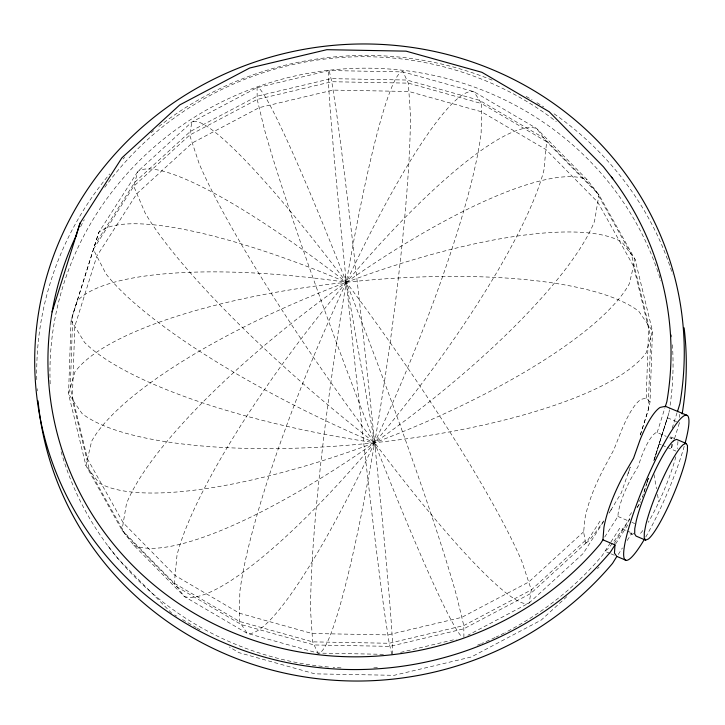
<?xml version="1.0" encoding="UTF-8"?>
<svg xmlns="http://www.w3.org/2000/svg" width="725" height="725" viewBox="0 0 725 725"><rect width="100%" height="100%" fill="white"/><g stroke="black" fill="none" stroke-linecap="round" stroke-linejoin="round"><path stroke-width="0.54" stroke-dasharray="3.62 2.72" d="M677.938 441.498L677.485 448.675M646.211 398.17L648.685 325.579L631.475 254.656L595.723 190.684L543.877 138.04L479.461 100.304L406.87 80.04L331.044 78.635L257.167 96.189L190.249 131.497L134.877 182.156L94.803 244.724M648.232 409.634L650.706 337.034L633.496 266.111L597.744 202.148L545.898 149.504L481.482 111.759L408.891 91.495L333.065 90.099L259.188 107.644L192.27 142.952L136.898 193.62L96.824 256.179L74.793 326.377L72.301 399.421L89.51 470.344L125.262 534.316L177.108 586.96L241.525 624.696L314.115 644.96L389.932 646.365L463.819 628.811L530.727 593.503L586.108 542.844L600.853 519.825M640.293 435.109L648.123 410.377L650.017 401.985L652.446 331.008L635.064 259.414L598.977 194.844L587.187 179.791L536.636 128.461L473.824 91.658L403.037 71.902L329.105 70.533L257.058 87.643L191.817 122.081L137.823 171.481L98.745 232.48L71.059 320.251L68.54 393.992L85.922 465.586L122.008 530.156L133.79 545.209L184.349 596.539L247.162 633.342L317.949 653.098L384.042 654.322M604.741 537.017L617.918 516.445L618.189 512.938A51.674 15.841 -61.3 0 1 631.04 478.573L637.955 466.71L642.232 454.638A51.674 12.769 -76.3 0 1 655.654 432.852L657.167 432.535L666.212 436.359M671.785 444.217L671.241 449.092L674.205 439.649M674.54 438.607L679.524 422.458M650.017 401.985L646.328 398.107L641.009 399.366A77.521 19.149 -76.3 0 0 620.881 432.037L613.785 449.853L604.088 467.924A77.521 23.762 -61.3 0 0 584.812 519.49L583.652 532.077L585.61 543.206L586.108 542.844M640.347 434.828L648.123 410.377M657.167 432.535L665.07 407.35M642.287 497.495L648.377 478.083M653.796 460.828L668.885 413.105A311.913 299.679 -10 0 0 669.429 409.806M643.954 492.347L646.482 484.318M654.965 457.366L668.885 413.105M672.193 428.194L677.132 412.452M628.194 473.534L630.233 467.054L621.361 492.819L609 513.182M647.28 481.608L648.304 478.373M654.059 460.067L667.426 417.763L679.479 422.865M647.108 482.306L648.467 477.983M603.59 521.628L583.163 553.519L529.168 602.919L467.879 635.263M610.35 542.862L602.303 555.432A311.913 299.679 -10 0 1 505.298 632.499M610.948 541.928L619.938 527.9L625.965 530.455M614.238 543.487L630.016 518.855M637.293 507.491L640.936 501.809M615.597 543.995L628.176 524.347M618.217 554.516L622.403 547.964M627.197 540.487L631.992 533.002L630.007 533.528L628.938 532.05M638.87 501.709L642.423 496.263M636.994 507.536L640.537 502.099M629.554 515.584L632.735 510.907M583.743 531.697L528.706 582.048L461.798 617.356L387.92 634.901L312.094 633.505L239.504 613.241L175.087 575.496L123.241 522.852L87.489 458.889L70.28 387.966L72.772 314.913L98.745 232.48A293.697 67.525 25.1 0 1 346.351 282.288A293.697 81.245 -5.8 0 1 638.834 311.324L652.446 331.008L646.156 352.839A293.697 81.245 -5.8 0 1 374.635 442.712A293.697 73.207 -36.9 0 1 133.79 545.209M585.138 540.687L531.325 589.914L463.782 625.557L389.198 643.274L312.656 641.861L239.377 621.407L174.344 583.308L122.008 530.156L126.476 503.685A293.697 73.207 -36.9 0 1 346.351 282.288A293.697 61.471 -52.1 0 1 536.636 128.461L546.632 141.692L598.977 194.844L594.509 221.315A293.697 73.207 -36.9 0 1 374.635 442.712A293.697 61.471 -52.1 0 1 184.349 596.539L174.344 583.308L177.027 555.024A293.697 61.471 -52.1 0 1 346.351 282.288A293.697 45.548 -67.1 0 1 473.824 91.658L481.608 103.593L546.632 141.692L543.949 169.976A293.697 61.471 -52.1 0 1 374.635 442.712A293.697 45.548 -67.1 0 1 247.162 633.342L239.377 621.407L239.839 591.817A293.697 45.548 -67.1 0 1 346.351 282.288A293.697 26.517 -81.7 0 1 403.037 71.902L408.329 83.139L410.359 113.417A293.697 26.517 -81.7 0 1 374.635 442.712A293.697 26.517 -81.7 0 1 317.949 653.098L312.656 641.861L310.626 611.583A293.697 26.517 -81.7 0 1 346.351 282.288A293.697 5.682 83.8 0 1 329.105 70.533L331.787 81.726L336.427 112.049A293.697 5.682 83.8 0 1 374.163 438.136A293.697 5.682 83.8 0 1 392.062 654.467M566.832 596.657L541.213 620.092L471.313 656.986L394.119 675.319L314.904 673.851L239.069 652.69L229.317 646.972M597.418 568.681L599.067 567.168M586.045 543.061L588.609 540.968A77.521 4.486 -58.1 0 0 603.644 520.885M674.522 438.516L670.48 436.803L669.22 437.637L672.075 438.843M400.608 652.391L456.279 639.169M659.188 443.99L661.2 444.842M662.206 445.268L666.221 446.972M667.227 447.397L675.99 451.104M617.918 516.445L628.965 521.121M631.874 522.353L634.719 523.559M626.971 530.881L633.895 533.808M630.007 533.528L633.034 534.814M609.988 553.411L604.958 551.281L607.695 549.043A77.521 4.486 -58.1 0 0 629.817 518.511M610.985 553.837L616.014 555.957M174.698 614.972L176.646 616.114M182.501 619.54L196.149 627.542M197.127 628.113L200.055 629.826M171.771 613.259L117.604 558.259L108.224 546.287M670.48 436.803L671.658 438.843M391.881 654.467L389.198 643.274L384.558 612.951A293.697 5.682 83.8 0 1 346.351 282.288A293.697 15.542 69.4 0 0 257.058 87.643L257.203 99.443L264.38 129.168A293.697 15.542 69.4 0 0 370.131 431.185A293.697 15.542 69.4 0 0 462.396 637.13M653.977 474.513L656.506 488.84M657.475 494.341L658.835 502.053M345.336 276.56L375.641 448.44M679.325 414.392L679.397 417.419M463.918 637.357L463.782 625.557L456.596 595.832A293.697 15.542 69.4 0 0 346.351 282.288A293.697 35.706 54.9 0 0 191.817 122.081L189.66 135.086L199.139 163.596A293.697 35.706 54.9 0 0 374.635 442.712A293.697 35.706 54.9 0 0 529.168 602.919L531.325 589.914L521.846 561.404A293.697 35.706 54.9 0 0 346.351 282.288A293.697 53.432 40.1 0 0 137.823 171.481L133.753 186.234L93.298 249.382L106.068 273.996A293.697 67.525 25.1 0 0 374.635 442.712A293.697 79.949 -21.4 0 0 629.373 283.683L635.064 259.414L622.05 242.168A293.697 79.949 -21.4 0 0 346.351 282.288A293.697 77.013 9.7 0 0 77.258 300.929L71.059 320.251L84.58 342.445A293.697 77.013 9.7 0 0 374.635 442.712A293.697 45.548 -67.1 0 0 481.137 133.183L481.608 103.593L408.329 83.139L331.787 81.726L257.203 99.443L189.66 135.086L133.753 186.234L145.136 212.996A293.697 53.432 40.1 0 0 374.635 442.712A293.697 79.949 -21.4 0 1 98.935 482.832L85.922 465.586L91.613 441.317A293.697 79.949 -21.4 0 1 346.351 282.288A293.697 73.207 -36.9 0 1 587.187 179.791M374.635 442.712A293.697 81.245 -5.8 0 1 82.152 413.676L68.54 393.992L74.829 372.161A293.697 81.245 -5.8 0 1 346.351 282.288M80.62 226.653A311.913 299.679 -10 0 1 84.29 219.729M104.817 187.286A311.913 299.679 -10 0 1 556.293 121.592M611.402 509.43A77.521 4.486 -58.1 0 1 608.737 513.418M671.558 334.787A311.913 299.679 -10 0 1 671.776 336.989M672.41 344.765A311.913 299.679 -10 0 1 669.601 408.701M504.283 633.016A311.913 299.679 -10 0 1 496.136 637.03M495.103 637.511A311.913 299.679 -10 0 1 481.654 643.465M480.612 643.9A311.913 299.679 -10 0 1 477.476 645.168M377.39 667.662A311.913 299.679 -10 0 1 372.868 667.906M341.022 667.879A311.913 299.679 -10 0 1 333.083 667.381M328.57 667.009A311.913 299.679 -10 0 1 60.338 449.038M50.179 383.869A311.913 299.679 -10 0 1 311.868 72.681A311.913 299.679 -10 0 1 660.792 280.928M675.827 456.75A52.445 8.129 -67.1 0 1 648.204 522.39M642.803 530.555A52.445 8.129 -67.1 0 1 638.843 534.932M684.201 446.319A78.672 12.198 -67.1 0 1 645.486 537.461M37.274 390.893A325.172 312.412 -10 0 1 37.147 388.654M36.794 379.692A325.172 312.412 -10 0 1 109.747 173.927M123.069 158.983A325.172 312.412 -10 0 1 124.618 157.37M150.99 132.82A325.172 312.412 -10 0 1 153.6 130.672M158.875 126.458A325.172 312.412 -10 0 1 494.577 81.155M526.142 96.443A325.172 312.412 -10 0 1 532.077 99.814M536.971 102.714A325.172 312.412 -10 0 1 543.714 106.91M554.063 113.816A325.172 312.412 -10 0 1 672.546 274.104"/><path stroke-width="1.09" d="M76.669 234.637A311.913 299.679 -10 0 0 193.947 613.132A311.913 299.679 -10 0 0 600.282 543.977L602.937 539.826L603.907 527.564A77.521 23.762 -61.3 0 1 623.174 476.008L633.559 458.218L639.967 440.111A77.521 19.149 -76.3 0 1 660.094 407.432L665.405 406.299L686.666 415.189M602.937 539.826L614.999 544.928L614.447 553.093L616.848 556.428L625.956 560.28M612.761 178.712L603.381 166.741L549.215 111.741L481.917 72.31L406.072 51.149L326.866 49.681L249.672 68.014L179.773 104.907L121.918 157.833L80.049 223.191L52.1 311.895M665.405 406.299L666.864 401.641A311.913 299.679 -10 0 0 611.411 176.927M75.717 236.64L80.049 223.191M614.999 544.928L610.513 551.924A325.172 312.412 -10 0 1 79.968 519.743A325.172 312.412 -10 0 1 299.652 50.134A325.172 312.412 -10 0 1 679.923 403.553L677.567 411.338M686.086 443.41L683.322 444.57A52.445 8.129 -67.1 0 0 645.857 524.655L644.308 532.721L644.226 538.004L645.612 540.134L648.386 538.974A52.445 8.129 -67.1 0 0 685.841 458.898L687.4 450.823L687.481 445.54L686.086 443.41L676.543 439.368L673.779 440.537A52.445 8.129 -67.1 0 0 636.314 520.613L634.765 528.688L634.683 533.963L636.07 536.101L645.612 540.134M616.848 556.428L612.534 563.388A325.172 312.412 -10 0 1 266.066 668.459A325.172 312.412 -10 0 1 38.053 400.889M644.416 539.273A78.672 12.198 -67.1 0 1 626.391 536.736A78.672 12.198 -67.1 0 1 670.625 432.218A78.672 12.198 -67.1 0 1 685.062 443.238M684.119 327.845A325.172 312.412 -10 0 1 682.134 413.912"/></g></svg>
